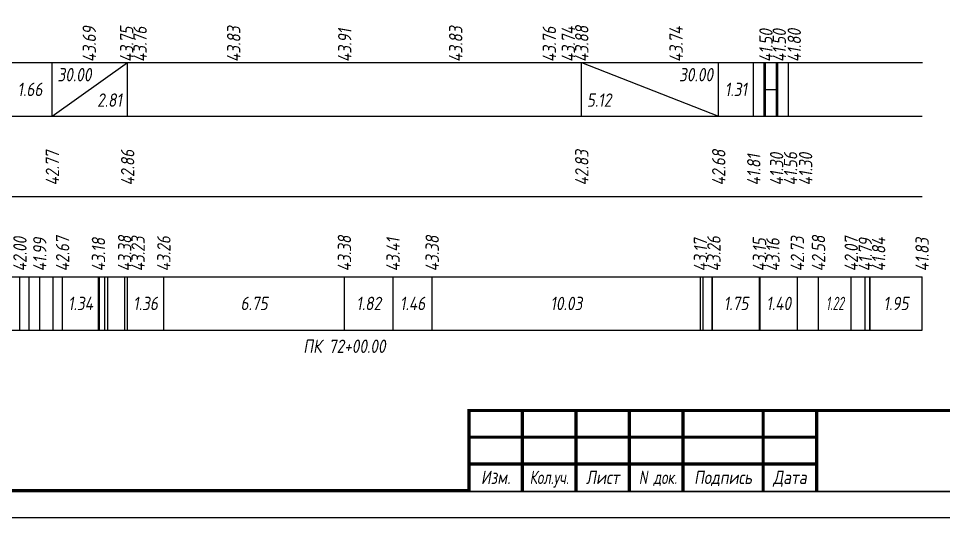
# Model space of a CAD drawing. Extents: x -717 to 1451, y -133302 to 233.
# Drawn here: x 115.8 to 288.7, y -113654.4 to -113561.2 of the extents above; entities that cross this region are included whole.
import ezdxf
from ezdxf.enums import TextEntityAlignment as Align

# ---------------------------------------------------------------- set-up
doc = ezdxf.new("R2010")
doc.units = 0
for name, color, linetype in [('Зарамочное оформление', 7, 'Continuous'), ('Код_510', 7, 'Continuous'), ('Код_514', 1, 'Continuous'), ('Код_516', 1, 'Continuous'), ('Подписи поперечников', 7, 'Continuous'), ('Таблица', 7, 'Continuous')]:
    doc.layers.add(name, color=color, linetype=linetype)
doc.styles.add('М', font='romand.shx', dxfattribs={"width": 0.8, "oblique": 10, "height": 2.5})

# ---------------------------------------------------------------- blocks, each defined once
blk = doc.blocks.new('Штамп')
at = {"linetype": 'Continuous'}
blk.add_wipeout([(199.95, -411.25), (384.95, -411.25), (384.95, -426.25), (199.95, -426.25)], dxfattribs=at).dxf.layer = 'Зарамочное оформление'
at = {"layer": 'Зарамочное оформление', "linetype": 'Continuous', "lineweight": -3, "const_width": 0.6, "flags": 128}
for points in [[(199.95, -426.25), (199.95, -411.25), (384.95, -411.25)], [(209.95, -411.25), (209.95, -426.25)], [(219.95, -411.25), (219.95, -426.25)], [(229.95, -411.25), (229.95, -426.25)], [(239.95, -411.25), (239.95, -426.25)], [(254.95, -411.25), (254.95, -426.25)], [(264.95, -411.25), (264.95, -426.25)], [(199.95, -416.25), (264.95, -416.25)], [(199.95, -421.25), (264.95, -421.25)]]:
    blk.add_lwpolyline(points, dxfattribs=at)
at = {"layer": 'Зарамочное оформление', "linetype": 'Continuous', "style": 'М', "oblique": 10}
for s, width, p in [('Изм.', 0.8, (204.95, -423.75)), ('Кол.уч.', 0.7, (214.95, -423.75)), ('Лист', 0.8, (224.95, -423.75)), ('N док.', 0.7, (235.28, -423.75)), ('Подпись', 0.8, (247.45, -423.75)), ('Дата', 0.8, (259.95, -423.75))]:
    blk.add_text(s, height=2.5, dxfattribs=dict(at, width=width)).set_placement(p, align=Align.MIDDLE_CENTER)
blk = doc.blocks.new('шифр')
blk.add_blockref('Штамп', (0, -113283))

msp = doc.modelspace()

# ---------------------------------------------------------------- linework, layer by layer
at = {"flags": 128}
msp.add_lwpolyline([(-30.054, -113654.421), (389.946, -113654.421), (389.946, -113357.421), (-30.054, -113357.421)], close=True, dxfattribs=at)
at = {"const_width": 0.6, "flags": 128}
msp.add_lwpolyline([(-10.054, -113649.421), (384.946, -113649.421), (384.946, -113362.421), (-10.054, -113362.421)], close=True, dxfattribs=at)
at = {"layer": 'Код_510'}
for p, q in [((116.023, -113619.421), (116.023, -113609.421)), ((117.755, -113619.421), (117.755, -113609.421)), ((119.741, -113619.421), (119.741, -113609.421)), ((122.236, -113619.421), (122.236, -113609.421)), ((123.999, -113619.421), (123.999, -113609.421)), ((130.71, -113619.421), (130.71, -113609.421)), ((130.875, -113619.421), (130.875, -113609.421)), ((131.887, -113619.421), (131.887, -113609.421)), ((132.426, -113619.421), (132.426, -113609.421)), ((135.605, -113619.421), (135.605, -113609.421)), ((136.105, -113619.421), (136.105, -113609.421)), ((142.924, -113619.421), (142.924, -113609.421)), ((176.682, -113619.421), (176.682, -113609.421)), ((185.764, -113619.421), (185.764, -113609.421)), ((193.089, -113619.421), (193.089, -113609.421))]:
    msp.add_line(p, q, dxfattribs=at)
at = {"layer": 'Код_516'}
for p, q in [((122.04, -113579.421), (122.04, -113569.421)), ((122.04, -113579.421), (136.105, -113569.421)), ((136.105, -113579.421), (136.105, -113569.421))]:
    msp.add_line(p, q, dxfattribs=at)

# ---------------------------------------------------------------- texts
at = {"layer": 'Код_510', "style": 'М', "oblique": 10, "width": 0.8}
for s, p in [('42.00', (116.023, -113608.421)), ('41.99', (119.741, -113608.421)), ('42.67', (123.999, -113608.421)), ('43.18', (130.71, -113608.421)), ('43.38', (135.605, -113608.421)), ('43.23', (138.105, -113608.421)), ('43.26', (142.924, -113608.421)), ('43.38', (176.682, -113608.421)), ('43.41', (185.764, -113608.421)), ('43.38', (193.089, -113608.421))]:
    msp.add_text(s, height=2.5, rotation=90, dxfattribs=at).set_placement(p, align=Align.MIDDLE_LEFT)
for s, p in [('1.34', (127.354, -113614.421)), ('1.36', (139.514, -113614.421)), ('6.75', (159.803, -113614.421)), ('1.82', (181.223, -113614.421)), ('1.46', (189.427, -113614.421))]:
    msp.add_text(s, height=2.5, dxfattribs=at).set_placement(p, align=Align.MIDDLE_CENTER)
at = {"layer": 'Код_514', "style": 'М', "oblique": 10, "width": 0.8}
for s, p in [('43.69', (128.986, -113569.306)), ('43.75', (135.986, -113569.306)), ('43.76', (138.486, -113569.306)), ('43.83', (155.986, -113569.306)), ('43.83', (197.486, -113569.306)), ('43.91', (176.736, -113569.306))]:
    msp.add_text(s, height=2.5, rotation=90, dxfattribs=at).set_placement(p, align=Align.MIDDLE_LEFT)
at = {"layer": 'Код_516', "style": 'М', "oblique": 10, "width": 0.8}
msp.add_text('30.00', height=2.5, dxfattribs=at).set_placement((123.04, -113570.421), align=Align.TOP_LEFT)
msp.add_text('1.66', height=2.5, dxfattribs=at).set_placement((117.9, -113574.421), align=Align.MIDDLE_CENTER)
msp.add_text('2.81', height=2.5, dxfattribs=at).set_placement((135.105, -113578.421), align=Align.BOTTOM_RIGHT)
for s, p in [('42.77', (122.094, -113592.371)), ('42.86', (136.159, -113592.371))]:
    msp.add_text(s, height=2.5, rotation=90, dxfattribs=at).set_placement(p, align=Align.MIDDLE_LEFT)
at = {"layer": 'Подписи поперечников', "style": 'М', "oblique": 10, "width": 0.8}
msp.add_text('ПК 72+00.00', height=2.5, dxfattribs=at).set_placement((176.682, -113624.421), align=Align.BOTTOM_CENTER)

# ---------------------------------------------------------------- next in the draw order: block references
msp.add_blockref('шифр', (0, 59.829))

# ---------------------------------------------------------------- next in the draw order: linework, layer by layer
at = {"layer": 'Код_510'}
for p, q in [((243.238, -113619.421), (243.238, -113609.421)), ((243.738, -113619.421), (243.738, -113609.421)), ((245.446, -113619.421), (245.446, -113609.421)), ((245.506, -113619.421), (245.506, -113609.421)), ((254.263, -113619.421), (254.263, -113609.421)), ((254.286, -113619.421), (254.286, -113609.421)), ((254.371, -113619.421), (254.371, -113609.421)), ((261.349, -113619.421), (261.349, -113609.421)), ((265.294, -113619.421), (265.294, -113609.421)), ((271.41, -113619.421), (271.41, -113609.421)), ((274.037, -113619.421), (274.037, -113609.421)), ((274.913, -113619.421), (274.913, -113609.421)), ((274.92, -113619.421), (274.92, -113609.421)), ((284.666, -113619.421), (284.666, -113609.421))]:
    msp.add_line(p, q, dxfattribs=at)
at = {"layer": 'Код_516'}
for p, q in [((220.99, -113579.421), (220.99, -113569.421)), ((220.99, -113569.421), (246.587, -113579.421)), ((246.587, -113579.421), (246.587, -113569.421)), ((253.141, -113579.421), (253.141, -113569.421)), ((253.141, -113579.421), (253.141, -113569.421)), ((255.11, -113579.421), (255.11, -113569.421)), ((255.413, -113579.421), (255.413, -113569.421)), ((257.413, -113579.421), (257.413, -113569.421)), ((257.715, -113579.421), (257.715, -113569.421)), ((259.666, -113579.421), (259.666, -113569.421)), ((255.11, -113574.421), (255.413, -113574.421)), ((255.413, -113574.421), (257.413, -113574.421)), ((257.413, -113574.421), (257.715, -113574.421))]:
    msp.add_line(p, q, dxfattribs=at)
at = {"layer": 'Таблица'}
for p, q in [((80, -113569.421), (284.72, -113569.421)), ((79.946, -113579.421), (284.666, -113579.421)), ((79.946, -113594.421), (284.666, -113594.421)), ((79.946, -113609.421), (284.666, -113609.421)), ((79.946, -113619.421), (284.666, -113619.421))]:
    msp.add_line(p, q, dxfattribs=at)

# ---------------------------------------------------------------- next in the draw order: texts
at = {"layer": 'Код_510', "style": 'М', "oblique": 10, "width": 0.8}
for s, p in [('43.17', (243.238, -113608.421)), ('43.26', (245.738, -113608.421)), ('43.15', (254.263, -113608.421)), ('43.16', (256.763, -113608.421)), ('42.73', (261.349, -113608.421)), ('42.58', (265.294, -113608.421)), ('42.07', (271.41, -113608.421)), ('41.79', (274.037, -113608.421)), ('41.84', (276.537, -113608.421)), ('41.83', (284.666, -113608.421))]:
    msp.add_text(s, height=2.5, rotation=90, dxfattribs=at).set_placement(p, align=Align.MIDDLE_LEFT)
at = {"layer": 'Код_510', "style": 'М', "oblique": 10}
for s, width, p in [('10.03', 0.8, (218.164, -113614.421)), ('1.75', 0.8, (249.885, -113614.421)), ('1.40', 0.8, (257.86, -113614.421)), ('1.22', 0.6, (268.352, -113614.421)), ('1.95', 0.8, (279.793, -113614.421))]:
    msp.add_text(s, height=2.5, dxfattribs=dict(at, width=width)).set_placement(p, align=Align.MIDDLE_CENTER)
at = {"layer": 'Код_514', "style": 'М', "oblique": 10, "width": 0.8}
for s, p in [('43.76', (214.986, -113569.306)), ('43.74', (218.544, -113569.306)), ('43.88', (221.044, -113569.306)), ('43.74', (238.683, -113569.306)), ('41.50', (255.467, -113569.306)), ('41.50', (257.967, -113569.306)), ('41.80', (260.762, -113569.306))]:
    msp.add_text(s, height=2.5, rotation=90, dxfattribs=at).set_placement(p, align=Align.MIDDLE_LEFT)
at = {"layer": 'Код_516', "style": 'М', "oblique": 10, "width": 0.8}
msp.add_text('30.00', height=2.5, dxfattribs=at).set_placement((245.587, -113570.421), align=Align.TOP_RIGHT)
msp.add_text('1.31', height=2.5, dxfattribs=at).set_placement((249.864, -113574.421), align=Align.MIDDLE_CENTER)
msp.add_text('5.12', height=2.5, dxfattribs=at).set_placement((221.99, -113578.421), align=Align.BOTTOM_LEFT)
for s, p in [('42.83', (221.044, -113592.371)), ('42.68', (246.641, -113592.371)), ('41.81', (253.195, -113592.371)), ('41.30', (257.467, -113592.371)), ('41.56', (260.068, -113592.371)), ('41.30', (262.89, -113592.371))]:
    msp.add_text(s, height=2.5, rotation=90, dxfattribs=at).set_placement(p, align=Align.MIDDLE_LEFT)

doc.saveas('drawing.dxf')
